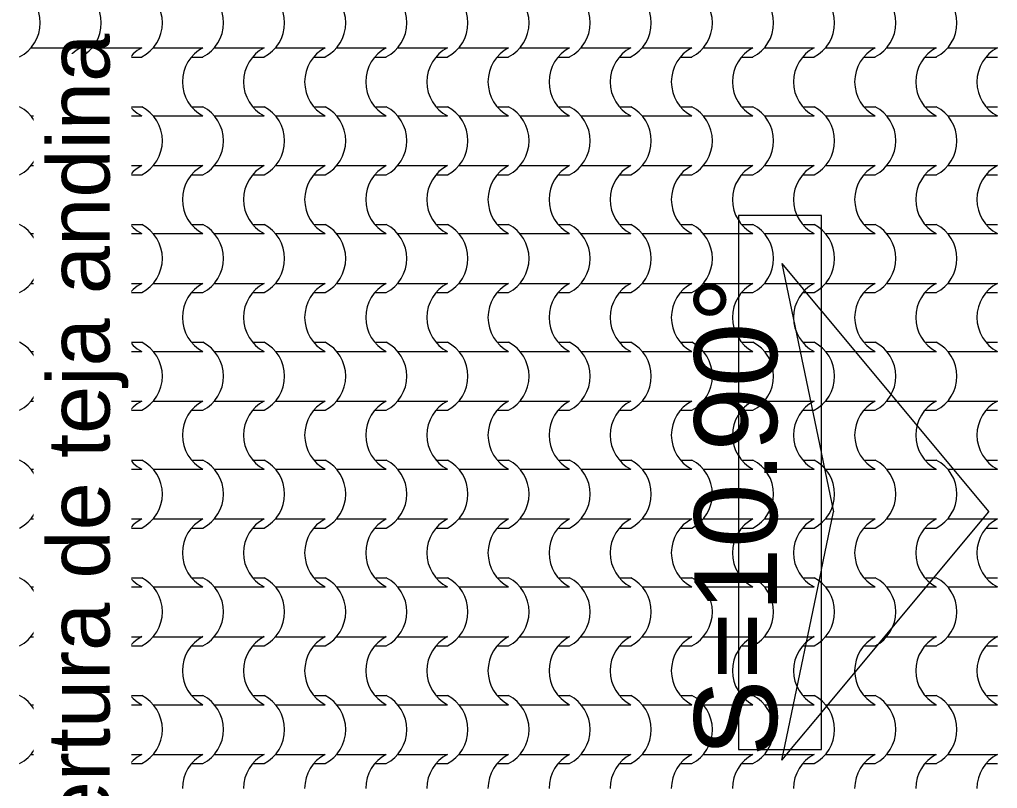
# Model space of a CAD drawing. Header units: metres. Extents: x -41 to 412, y -15 to 25.
# Drawn here: x 138.128 to 140.49, y 11.913 to 13.77 of the extents above; entities that cross this region are included whole.
import ezdxf

# ---------------------------------------------------------------- set-up
doc = ezdxf.new("R2010")
doc.units = ezdxf.units.M
doc.header["$MEASUREMENT"] = 0
doc.set_wipeout_variables(frame=1)
doc.linetypes.add('Wipeout_Contour', pattern=[1, 0, -1])
for name, color, linetype in [('Annotation - Label', 7, 'Continuous'), ('Interior - Furniture', 7, 'Continuous'), ('Shell - Roof', 7, 'Continuous'), ('Structural - Bearing', 7, 'Continuous')]:
    doc.layers.add(name, color=color, linetype=linetype)
doc.styles.add('GENERATED_STYLE_2', font='arial.ttf')

# ---------------------------------------------------------------- blocks, each defined once
blk = doc.blocks.new('*X48', base_point=(152.192, 0))
at = {"layer": 'Shell - Roof', "color": 23, "linetype": 'Continuous', "lineweight": 13, "true_color": 0xbf8080}
for p, q in [((138.1556, 13.702), (138.2154, 13.702)), ((138.2154, 13.702), (138.2753, 13.702)), ((138.3032, 13.702), (138.3631, 13.702)), ((138.3631, 13.702), (138.4229, 13.702)), ((138.4508, 13.702), (138.5107, 13.702)), ((138.5107, 13.702), (138.5706, 13.702)), ((138.5985, 13.702), (138.6583, 13.702)), ((138.6583, 13.702), (138.7182, 13.702)), ((138.7461, 13.702), (138.806, 13.702)), ((138.806, 13.702), (138.8658, 13.702)), ((138.8937, 13.702), (138.9536, 13.702)), ((138.9536, 13.702), (139.0135, 13.702)), ((139.0414, 13.702), (139.1012, 13.702)), ((139.1012, 13.702), (139.1611, 13.702)), ((139.189, 13.702), (139.2489, 13.702)), ((139.2489, 13.702), (139.3087, 13.702)), ((139.3366, 13.702), (139.3965, 13.702)), ((139.3965, 13.702), (139.4564, 13.702)), ((139.4843, 13.702), (139.5441, 13.702)), ((139.5441, 13.702), (139.604, 13.702)), ((139.6319, 13.702), (139.6918, 13.702)), ((139.6918, 13.702), (139.7516, 13.702)), ((139.7795, 13.702), (139.8394, 13.702)), ((139.8394, 13.702), (139.8993, 13.702)), ((139.9272, 13.702), (139.987, 13.702)), ((139.987, 13.702), (140.0469, 13.702)), ((140.0748, 13.702), (140.1347, 13.702)), ((140.1347, 13.702), (140.1945, 13.702)), ((140.2224, 13.702), (140.2823, 13.702)), ((140.2823, 13.702), (140.3422, 13.702)), ((140.3701, 13.702), (140.4299, 13.702)), ((140.4299, 13.702), (140.4898, 13.702)), ((138.2478, 13.6799), (138.2753, 13.6799)), ((138.3954, 13.6799), (138.4229, 13.6799)), ((138.5431, 13.6799), (138.5706, 13.6799)), ((138.6907, 13.6799), (138.7182, 13.6799)), ((138.8383, 13.6799), (138.8658, 13.6799)), ((138.986, 13.6799), (139.0135, 13.6799)), ((139.1336, 13.6799), (139.1611, 13.6799)), ((139.2812, 13.6799), (139.3087, 13.6799)), ((139.4289, 13.6799), (139.4564, 13.6799)), ((139.5765, 13.6799), (139.604, 13.6799)), ((139.7241, 13.6799), (139.7516, 13.6799)), ((139.8717, 13.6799), (139.8993, 13.6799)), ((140.0194, 13.6799), (140.0469, 13.6799)), ((140.167, 13.6799), (140.1945, 13.6799)), ((140.3146, 13.6799), (140.3422, 13.6799)), ((140.4623, 13.6799), (140.4898, 13.6799)), ((138.2478, 13.5597), (138.2753, 13.5597)), ((138.3954, 13.5597), (138.4229, 13.5597)), ((138.5431, 13.5597), (138.5706, 13.5597)), ((138.6907, 13.5597), (138.7182, 13.5597)), ((138.8383, 13.5597), (138.8658, 13.5597)), ((138.986, 13.5597), (139.0135, 13.5597)), ((139.1336, 13.5597), (139.1611, 13.5597)), ((139.2812, 13.5597), (139.3087, 13.5597)), ((139.4289, 13.5597), (139.4564, 13.5597)), ((139.5765, 13.5597), (139.604, 13.5597)), ((139.7241, 13.5597), (139.7516, 13.5597)), ((139.8717, 13.5597), (139.8993, 13.5597)), ((140.0194, 13.5597), (140.0469, 13.5597)), ((140.167, 13.5597), (140.1945, 13.5597)), ((140.3146, 13.5597), (140.3422, 13.5597)), ((140.4623, 13.5597), (140.4898, 13.5597)), ((138.1556, 13.5377), (138.2154, 13.5377)), ((138.2154, 13.5377), (138.2753, 13.5377)), ((138.3032, 13.5377), (138.3631, 13.5377)), ((138.3631, 13.5377), (138.4229, 13.5377)), ((138.4508, 13.5377), (138.5107, 13.5377)), ((138.5107, 13.5377), (138.5706, 13.5377)), ((138.5985, 13.5377), (138.6583, 13.5377)), ((138.6583, 13.5377), (138.7182, 13.5377)), ((138.7461, 13.5377), (138.806, 13.5377)), ((138.806, 13.5377), (138.8658, 13.5377)), ((138.8937, 13.5377), (138.9536, 13.5377)), ((138.9536, 13.5377), (139.0135, 13.5377)), ((139.0414, 13.5377), (139.1012, 13.5377)), ((139.1012, 13.5377), (139.1611, 13.5377)), ((139.189, 13.5377), (139.2489, 13.5377)), ((139.2489, 13.5377), (139.3087, 13.5377)), ((139.3366, 13.5377), (139.3965, 13.5377)), ((139.3965, 13.5377), (139.4564, 13.5377)), ((139.4843, 13.5377), (139.5441, 13.5377)), ((139.5441, 13.5377), (139.604, 13.5377)), ((139.6319, 13.5377), (139.6918, 13.5377)), ((139.6918, 13.5377), (139.7516, 13.5377)), ((139.7795, 13.5377), (139.8394, 13.5377)), ((139.8394, 13.5377), (139.8993, 13.5377)), ((139.9272, 13.5377), (139.987, 13.5377)), ((139.987, 13.5377), (140.0469, 13.5377)), ((140.0748, 13.5377), (140.1347, 13.5377)), ((140.1347, 13.5377), (140.1945, 13.5377)), ((140.2224, 13.5377), (140.2823, 13.5377)), ((140.2823, 13.5377), (140.3422, 13.5377)), ((140.3701, 13.5377), (140.4299, 13.5377)), ((140.4299, 13.5377), (140.4898, 13.5377)), ((138.1556, 13.4175), (138.2154, 13.4175)), ((138.2154, 13.4175), (138.2753, 13.4175)), ((138.3032, 13.4175), (138.3631, 13.4175)), ((138.3631, 13.4175), (138.4229, 13.4175)), ((138.4508, 13.4175), (138.5107, 13.4175)), ((138.5107, 13.4175), (138.5706, 13.4175)), ((138.5985, 13.4175), (138.6583, 13.4175)), ((138.6583, 13.4175), (138.7182, 13.4175)), ((138.7461, 13.4175), (138.806, 13.4175)), ((138.806, 13.4175), (138.8658, 13.4175)), ((138.8937, 13.4175), (138.9536, 13.4175)), ((138.9536, 13.4175), (139.0135, 13.4175)), ((139.0414, 13.4175), (139.1012, 13.4175)), ((139.1012, 13.4175), (139.1611, 13.4175)), ((139.189, 13.4175), (139.2489, 13.4175)), ((139.2489, 13.4175), (139.3087, 13.4175)), ((139.3366, 13.4175), (139.3965, 13.4175)), ((139.3965, 13.4175), (139.4564, 13.4175)), ((139.4843, 13.4175), (139.5441, 13.4175)), ((139.5441, 13.4175), (139.604, 13.4175)), ((139.6319, 13.4175), (139.6918, 13.4175)), ((139.6918, 13.4175), (139.7516, 13.4175)), ((139.7795, 13.4175), (139.8394, 13.4175)), ((139.8394, 13.4175), (139.8993, 13.4175)), ((139.9272, 13.4175), (139.987, 13.4175)), ((139.987, 13.4175), (140.0469, 13.4175)), ((140.0748, 13.4175), (140.1347, 13.4175)), ((140.1347, 13.4175), (140.1945, 13.4175)), ((140.2224, 13.4175), (140.2823, 13.4175)), ((140.2823, 13.4175), (140.3422, 13.4175)), ((140.3701, 13.4175), (140.4299, 13.4175)), ((140.4299, 13.4175), (140.4898, 13.4175)), ((138.2478, 13.3955), (138.2753, 13.3955)), ((138.3954, 13.3955), (138.4229, 13.3955)), ((138.5431, 13.3955), (138.5706, 13.3955)), ((138.6907, 13.3955), (138.7182, 13.3955)), ((138.8383, 13.3955), (138.8658, 13.3955)), ((138.986, 13.3955), (139.0135, 13.3955)), ((139.1336, 13.3955), (139.1611, 13.3955)), ((139.2812, 13.3955), (139.3087, 13.3955)), ((139.4289, 13.3955), (139.4564, 13.3955)), ((139.5765, 13.3955), (139.604, 13.3955)), ((139.7241, 13.3955), (139.7516, 13.3955)), ((139.8717, 13.3955), (139.8993, 13.3955)), ((140.0194, 13.3955), (140.0469, 13.3955)), ((140.167, 13.3955), (140.1945, 13.3955)), ((140.3146, 13.3955), (140.3422, 13.3955)), ((140.4623, 13.3955), (140.4898, 13.3955)), ((138.2478, 13.2752), (138.2753, 13.2752)), ((138.3954, 13.2752), (138.4229, 13.2752)), ((138.5431, 13.2752), (138.5706, 13.2752)), ((138.6907, 13.2752), (138.7182, 13.2752)), ((138.8383, 13.2752), (138.8658, 13.2752)), ((138.986, 13.2752), (139.0135, 13.2752)), ((139.1336, 13.2752), (139.1611, 13.2752)), ((139.2812, 13.2752), (139.3087, 13.2752)), ((139.4289, 13.2752), (139.4564, 13.2752)), ((139.5765, 13.2752), (139.604, 13.2752)), ((139.7241, 13.2752), (139.7516, 13.2752)), ((139.8717, 13.2752), (139.8993, 13.2752)), ((140.0194, 13.2752), (140.0469, 13.2752)), ((140.167, 13.2752), (140.1945, 13.2752)), ((140.3146, 13.2752), (140.3422, 13.2752)), ((140.4623, 13.2752), (140.4898, 13.2752)), ((138.1556, 13.2532), (138.2154, 13.2532)), ((138.2154, 13.2532), (138.2753, 13.2532)), ((138.3032, 13.2532), (138.3631, 13.2532)), ((138.3631, 13.2532), (138.4229, 13.2532)), ((138.4508, 13.2532), (138.5107, 13.2532)), ((138.5107, 13.2532), (138.5706, 13.2532)), ((138.5985, 13.2532), (138.6583, 13.2532)), ((138.6583, 13.2532), (138.7182, 13.2532)), ((138.7461, 13.2532), (138.806, 13.2532)), ((138.806, 13.2532), (138.8658, 13.2532)), ((138.8937, 13.2532), (138.9536, 13.2532)), ((138.9536, 13.2532), (139.0135, 13.2532)), ((139.0414, 13.2532), (139.1012, 13.2532)), ((139.1012, 13.2532), (139.1611, 13.2532)), ((139.189, 13.2532), (139.2489, 13.2532)), ((139.2489, 13.2532), (139.3087, 13.2532)), ((139.3366, 13.2532), (139.3965, 13.2532)), ((139.3965, 13.2532), (139.4564, 13.2532)), ((139.4843, 13.2532), (139.5441, 13.2532)), ((139.5441, 13.2532), (139.604, 13.2532)), ((139.6319, 13.2532), (139.6918, 13.2532)), ((139.6918, 13.2532), (139.7516, 13.2532)), ((139.7795, 13.2532), (139.8394, 13.2532)), ((139.8394, 13.2532), (139.8993, 13.2532)), ((139.9272, 13.2532), (139.987, 13.2532)), ((139.987, 13.2532), (140.0469, 13.2532)), ((140.0748, 13.2532), (140.1347, 13.2532)), ((140.1347, 13.2532), (140.1945, 13.2532)), ((140.2224, 13.2532), (140.2823, 13.2532)), ((140.2823, 13.2532), (140.3422, 13.2532)), ((140.3701, 13.2532), (140.4299, 13.2532)), ((140.4299, 13.2532), (140.4898, 13.2532)), ((138.1556, 13.133), (138.2154, 13.133)), ((138.2154, 13.133), (138.2753, 13.133)), ((138.2478, 13.111), (138.2753, 13.111)), ((138.3032, 13.133), (138.3631, 13.133)), ((138.3631, 13.133), (138.4229, 13.133)), ((138.3954, 13.111), (138.4229, 13.111)), ((138.4508, 13.133), (138.5107, 13.133)), ((138.5107, 13.133), (138.5706, 13.133)), ((138.5431, 13.111), (138.5706, 13.111)), ((138.5985, 13.133), (138.6583, 13.133)), ((138.6583, 13.133), (138.7182, 13.133)), ((138.6907, 13.111), (138.7182, 13.111)), ((138.7461, 13.133), (138.806, 13.133)), ((138.806, 13.133), (138.8658, 13.133)), ((138.8383, 13.111), (138.8658, 13.111)), ((138.8937, 13.133), (138.9536, 13.133)), ((138.9536, 13.133), (139.0135, 13.133)), ((138.986, 13.111), (139.0135, 13.111)), ((139.0414, 13.133), (139.1012, 13.133)), ((139.1012, 13.133), (139.1611, 13.133)), ((139.1336, 13.111), (139.1611, 13.111)), ((139.189, 13.133), (139.2489, 13.133)), ((139.2489, 13.133), (139.3087, 13.133)), ((139.2812, 13.111), (139.3087, 13.111)), ((139.3366, 13.133), (139.3965, 13.133)), ((139.3965, 13.133), (139.4564, 13.133)), ((139.4289, 13.111), (139.4564, 13.111)), ((139.4843, 13.133), (139.5441, 13.133)), ((139.5441, 13.133), (139.604, 13.133)), ((139.5765, 13.111), (139.604, 13.111)), ((139.6319, 13.133), (139.6918, 13.133)), ((139.6918, 13.133), (139.7516, 13.133)), ((139.7241, 13.111), (139.7516, 13.111)), ((139.7795, 13.133), (139.8394, 13.133)), ((139.8394, 13.133), (139.8993, 13.133)), ((139.8717, 13.111), (139.8993, 13.111)), ((139.9272, 13.133), (139.987, 13.133)), ((139.987, 13.133), (140.0469, 13.133)), ((140.0194, 13.111), (140.0469, 13.111)), ((140.0748, 13.133), (140.1347, 13.133)), ((140.1347, 13.133), (140.1945, 13.133)), ((140.167, 13.111), (140.1945, 13.111)), ((140.2224, 13.133), (140.2823, 13.133)), ((140.2823, 13.133), (140.3422, 13.133)), ((140.3146, 13.111), (140.3422, 13.111)), ((140.3701, 13.133), (140.4299, 13.133)), ((140.4299, 13.133), (140.4898, 13.133)), ((140.4623, 13.111), (140.4898, 13.111)), ((138.1556, 12.9687), (138.2154, 12.9687)), ((138.2154, 12.9687), (138.2753, 12.9687)), ((138.2478, 12.9908), (138.2753, 12.9908)), ((138.3032, 12.9687), (138.3631, 12.9687)), ((138.3631, 12.9687), (138.4229, 12.9687)), ((138.3954, 12.9908), (138.4229, 12.9908)), ((138.4508, 12.9687), (138.5107, 12.9687)), ((138.5107, 12.9687), (138.5706, 12.9687)), ((138.5431, 12.9908), (138.5706, 12.9908)), ((138.5985, 12.9687), (138.6583, 12.9687)), ((138.6583, 12.9687), (138.7182, 12.9687)), ((138.6907, 12.9908), (138.7182, 12.9908)), ((138.7461, 12.9687), (138.806, 12.9687)), ((138.806, 12.9687), (138.8658, 12.9687)), ((138.8383, 12.9908), (138.8658, 12.9908)), ((138.8937, 12.9687), (138.9536, 12.9687)), ((138.9536, 12.9687), (139.0135, 12.9687)), ((138.986, 12.9908), (139.0135, 12.9908)), ((139.0414, 12.9687), (139.1012, 12.9687)), ((139.1012, 12.9687), (139.1611, 12.9687)), ((139.1336, 12.9908), (139.1611, 12.9908)), ((139.189, 12.9687), (139.2489, 12.9687)), ((139.2489, 12.9687), (139.3087, 12.9687)), ((139.2812, 12.9908), (139.3087, 12.9908)), ((139.3366, 12.9687), (139.3965, 12.9687)), ((139.3965, 12.9687), (139.4564, 12.9687)), ((139.4289, 12.9908), (139.4564, 12.9908)), ((139.4843, 12.9687), (139.5441, 12.9687)), ((139.5441, 12.9687), (139.604, 12.9687)), ((139.5765, 12.9908), (139.604, 12.9908)), ((139.6319, 12.9687), (139.6918, 12.9687)), ((139.6918, 12.9687), (139.7516, 12.9687)), ((139.7241, 12.9908), (139.7516, 12.9908)), ((139.7795, 12.9687), (139.8394, 12.9687)), ((139.8394, 12.9687), (139.8993, 12.9687)), ((139.8717, 12.9908), (139.8993, 12.9908)), ((139.9272, 12.9687), (139.987, 12.9687)), ((139.987, 12.9687), (140.0469, 12.9687)), ((140.0194, 12.9908), (140.0469, 12.9908)), ((140.0748, 12.9687), (140.1347, 12.9687)), ((140.1347, 12.9687), (140.1945, 12.9687)), ((140.167, 12.9908), (140.1945, 12.9908)), ((140.2224, 12.9687), (140.2823, 12.9687)), ((140.2823, 12.9687), (140.3422, 12.9687)), ((140.3146, 12.9908), (140.3422, 12.9908)), ((140.3701, 12.9687), (140.4299, 12.9687)), ((140.4299, 12.9687), (140.4898, 12.9687)), ((140.4623, 12.9908), (140.4898, 12.9908)), ((138.1556, 12.8485), (138.2154, 12.8485)), ((138.2154, 12.8485), (138.2753, 12.8485)), ((138.2478, 12.8265), (138.2753, 12.8265)), ((138.3032, 12.8485), (138.3631, 12.8485)), ((138.3631, 12.8485), (138.4229, 12.8485)), ((138.3954, 12.8265), (138.4229, 12.8265)), ((138.4508, 12.8485), (138.5107, 12.8485)), ((138.5107, 12.8485), (138.5706, 12.8485)), ((138.5431, 12.8265), (138.5706, 12.8265)), ((138.5985, 12.8485), (138.6583, 12.8485)), ((138.6583, 12.8485), (138.7182, 12.8485)), ((138.6907, 12.8265), (138.7182, 12.8265)), ((138.7461, 12.8485), (138.806, 12.8485)), ((138.806, 12.8485), (138.8658, 12.8485)), ((138.8383, 12.8265), (138.8658, 12.8265)), ((138.8937, 12.8485), (138.9536, 12.8485)), ((138.9536, 12.8485), (139.0135, 12.8485)), ((138.986, 12.8265), (139.0135, 12.8265)), ((139.0414, 12.8485), (139.1012, 12.8485)), ((139.1012, 12.8485), (139.1611, 12.8485)), ((139.1336, 12.8265), (139.1611, 12.8265)), ((139.189, 12.8485), (139.2489, 12.8485)), ((139.2489, 12.8485), (139.3087, 12.8485)), ((139.2812, 12.8265), (139.3087, 12.8265)), ((139.3366, 12.8485), (139.3965, 12.8485)), ((139.3965, 12.8485), (139.4564, 12.8485)), ((139.4289, 12.8265), (139.4564, 12.8265)), ((139.4843, 12.8485), (139.5441, 12.8485)), ((139.5441, 12.8485), (139.604, 12.8485)), ((139.5765, 12.8265), (139.604, 12.8265)), ((139.6319, 12.8485), (139.6918, 12.8485)), ((139.6918, 12.8485), (139.7516, 12.8485)), ((139.7241, 12.8265), (139.7516, 12.8265)), ((139.7795, 12.8485), (139.8394, 12.8485)), ((139.8394, 12.8485), (139.8993, 12.8485)), ((139.8717, 12.8265), (139.8993, 12.8265)), ((139.9272, 12.8485), (139.987, 12.8485)), ((139.987, 12.8485), (140.0469, 12.8485)), ((140.0194, 12.8265), (140.0469, 12.8265)), ((140.0748, 12.8485), (140.1347, 12.8485)), ((140.1347, 12.8485), (140.1945, 12.8485)), ((140.167, 12.8265), (140.1945, 12.8265)), ((140.2224, 12.8485), (140.2823, 12.8485)), ((140.2823, 12.8485), (140.3422, 12.8485)), ((140.3146, 12.8265), (140.3422, 12.8265)), ((140.3701, 12.8485), (140.4299, 12.8485)), ((140.4299, 12.8485), (140.4898, 12.8485)), ((140.4623, 12.8265), (140.4898, 12.8265)), ((138.2478, 12.7063), (138.2753, 12.7063)), ((138.3954, 12.7063), (138.4229, 12.7063)), ((138.5431, 12.7063), (138.5706, 12.7063)), ((138.6907, 12.7063), (138.7182, 12.7063)), ((138.8383, 12.7063), (138.8658, 12.7063)), ((138.986, 12.7063), (139.0135, 12.7063)), ((139.1336, 12.7063), (139.1611, 12.7063)), ((139.2812, 12.7063), (139.3087, 12.7063)), ((139.4289, 12.7063), (139.4564, 12.7063)), ((139.5765, 12.7063), (139.604, 12.7063)), ((139.7241, 12.7063), (139.7516, 12.7063)), ((139.8717, 12.7063), (139.8993, 12.7063)), ((140.0194, 12.7063), (140.0469, 12.7063)), ((140.167, 12.7063), (140.1945, 12.7063)), ((140.3146, 12.7063), (140.3422, 12.7063)), ((140.4623, 12.7063), (140.4898, 12.7063)), ((138.1556, 12.6843), (138.2154, 12.6843)), ((138.2154, 12.6843), (138.2753, 12.6843)), ((138.3032, 12.6843), (138.3631, 12.6843)), ((138.3631, 12.6843), (138.4229, 12.6843)), ((138.4508, 12.6843), (138.5107, 12.6843)), ((138.5107, 12.6843), (138.5706, 12.6843)), ((138.5985, 12.6843), (138.6583, 12.6843)), ((138.6583, 12.6843), (138.7182, 12.6843)), ((138.7461, 12.6843), (138.806, 12.6843)), ((138.806, 12.6843), (138.8658, 12.6843)), ((138.8937, 12.6843), (138.9536, 12.6843)), ((138.9536, 12.6843), (139.0135, 12.6843)), ((139.0414, 12.6843), (139.1012, 12.6843)), ((139.1012, 12.6843), (139.1611, 12.6843)), ((139.189, 12.6843), (139.2489, 12.6843)), ((139.2489, 12.6843), (139.3087, 12.6843)), ((139.3366, 12.6843), (139.3965, 12.6843)), ((139.3965, 12.6843), (139.4564, 12.6843)), ((139.4843, 12.6843), (139.5441, 12.6843)), ((139.5441, 12.6843), (139.604, 12.6843)), ((139.6319, 12.6843), (139.6918, 12.6843)), ((139.6918, 12.6843), (139.7516, 12.6843)), ((139.7795, 12.6843), (139.8394, 12.6843)), ((139.8394, 12.6843), (139.8993, 12.6843)), ((139.9272, 12.6843), (139.987, 12.6843)), ((139.987, 12.6843), (140.0469, 12.6843)), ((140.0748, 12.6843), (140.1347, 12.6843)), ((140.1347, 12.6843), (140.1945, 12.6843)), ((140.2224, 12.6843), (140.2823, 12.6843)), ((140.2823, 12.6843), (140.3422, 12.6843)), ((140.3701, 12.6843), (140.4299, 12.6843)), ((140.4299, 12.6843), (140.4898, 12.6843)), ((138.1556, 12.564), (138.2154, 12.564)), ((138.2154, 12.564), (138.2753, 12.564)), ((138.3032, 12.564), (138.3631, 12.564)), ((138.3631, 12.564), (138.4229, 12.564)), ((138.4508, 12.564), (138.5107, 12.564)), ((138.5107, 12.564), (138.5706, 12.564)), ((138.5985, 12.564), (138.6583, 12.564)), ((138.6583, 12.564), (138.7182, 12.564)), ((138.7461, 12.564), (138.806, 12.564)), ((138.806, 12.564), (138.8658, 12.564)), ((138.8937, 12.564), (138.9536, 12.564)), ((138.9536, 12.564), (139.0135, 12.564)), ((139.0414, 12.564), (139.1012, 12.564)), ((139.1012, 12.564), (139.1611, 12.564)), ((139.189, 12.564), (139.2489, 12.564)), ((139.2489, 12.564), (139.3087, 12.564)), ((139.3366, 12.564), (139.3965, 12.564)), ((139.3965, 12.564), (139.4564, 12.564)), ((139.4843, 12.564), (139.5441, 12.564)), ((139.5441, 12.564), (139.604, 12.564)), ((139.6319, 12.564), (139.6918, 12.564)), ((139.6918, 12.564), (139.7516, 12.564)), ((139.7795, 12.564), (139.8394, 12.564)), ((139.8394, 12.564), (139.8993, 12.564)), ((139.9272, 12.564), (139.987, 12.564)), ((139.987, 12.564), (140.0469, 12.564)), ((140.0748, 12.564), (140.1347, 12.564)), ((140.1347, 12.564), (140.1945, 12.564)), ((140.2224, 12.564), (140.2823, 12.564)), ((140.2823, 12.564), (140.3422, 12.564)), ((140.3701, 12.564), (140.4299, 12.564)), ((140.4299, 12.564), (140.4898, 12.564)), ((138.2478, 12.542), (138.2753, 12.542)), ((138.3954, 12.542), (138.4229, 12.542)), ((138.5431, 12.542), (138.5706, 12.542)), ((138.6907, 12.542), (138.7182, 12.542)), ((138.8383, 12.542), (138.8658, 12.542)), ((138.986, 12.542), (139.0135, 12.542)), ((139.1336, 12.542), (139.1611, 12.542)), ((139.2812, 12.542), (139.3087, 12.542)), ((139.4289, 12.542), (139.4564, 12.542)), ((139.5765, 12.542), (139.604, 12.542)), ((139.7241, 12.542), (139.7516, 12.542)), ((139.8717, 12.542), (139.8993, 12.542)), ((140.0194, 12.542), (140.0469, 12.542)), ((140.167, 12.542), (140.1945, 12.542)), ((140.3146, 12.542), (140.3422, 12.542)), ((140.4623, 12.542), (140.4898, 12.542)), ((138.2478, 12.4218), (138.2753, 12.4218)), ((138.3954, 12.4218), (138.4229, 12.4218)), ((138.5431, 12.4218), (138.5706, 12.4218)), ((138.6907, 12.4218), (138.7182, 12.4218)), ((138.8383, 12.4218), (138.8658, 12.4218)), ((138.986, 12.4218), (139.0135, 12.4218)), ((139.1336, 12.4218), (139.1611, 12.4218)), ((139.2812, 12.4218), (139.3087, 12.4218)), ((139.4289, 12.4218), (139.4564, 12.4218)), ((139.5765, 12.4218), (139.604, 12.4218)), ((139.7241, 12.4218), (139.7516, 12.4218)), ((139.8717, 12.4218), (139.8993, 12.4218)), ((140.0194, 12.4218), (140.0469, 12.4218)), ((140.167, 12.4218), (140.1945, 12.4218)), ((140.3146, 12.4218), (140.3422, 12.4218)), ((140.4623, 12.4218), (140.4898, 12.4218)), ((138.1556, 12.3998), (138.2154, 12.3998)), ((138.2154, 12.3998), (138.2753, 12.3998)), ((138.3032, 12.3998), (138.3631, 12.3998)), ((138.3631, 12.3998), (138.4229, 12.3998)), ((138.4508, 12.3998), (138.5107, 12.3998)), ((138.5107, 12.3998), (138.5706, 12.3998)), ((138.5985, 12.3998), (138.6583, 12.3998)), ((138.6583, 12.3998), (138.7182, 12.3998)), ((138.7461, 12.3998), (138.806, 12.3998)), ((138.806, 12.3998), (138.8658, 12.3998)), ((138.8937, 12.3998), (138.9536, 12.3998)), ((138.9536, 12.3998), (139.0135, 12.3998)), ((139.0414, 12.3998), (139.1012, 12.3998)), ((139.1012, 12.3998), (139.1611, 12.3998)), ((139.189, 12.3998), (139.2489, 12.3998)), ((139.2489, 12.3998), (139.3087, 12.3998)), ((139.3366, 12.3998), (139.3965, 12.3998)), ((139.3965, 12.3998), (139.4564, 12.3998)), ((139.4843, 12.3998), (139.5441, 12.3998)), ((139.5441, 12.3998), (139.604, 12.3998)), ((139.6319, 12.3998), (139.6918, 12.3998)), ((139.6918, 12.3998), (139.7516, 12.3998)), ((139.7795, 12.3998), (139.8394, 12.3998)), ((139.8394, 12.3998), (139.8993, 12.3998)), ((139.9272, 12.3998), (139.987, 12.3998)), ((139.987, 12.3998), (140.0469, 12.3998)), ((140.0748, 12.3998), (140.1347, 12.3998)), ((140.1347, 12.3998), (140.1945, 12.3998)), ((140.2224, 12.3998), (140.2823, 12.3998)), ((140.2823, 12.3998), (140.3422, 12.3998)), ((140.3701, 12.3998), (140.4299, 12.3998)), ((140.4299, 12.3998), (140.4898, 12.3998)), ((138.1556, 12.2796), (138.2154, 12.2796)), ((138.2154, 12.2796), (138.2753, 12.2796)), ((138.3032, 12.2796), (138.3631, 12.2796)), ((138.3631, 12.2796), (138.4229, 12.2796)), ((138.4508, 12.2796), (138.5107, 12.2796)), ((138.5107, 12.2796), (138.5706, 12.2796)), ((138.5985, 12.2796), (138.6583, 12.2796)), ((138.6583, 12.2796), (138.7182, 12.2796)), ((138.7461, 12.2796), (138.806, 12.2796)), ((138.806, 12.2796), (138.8658, 12.2796)), ((138.8937, 12.2796), (138.9536, 12.2796)), ((138.9536, 12.2796), (139.0135, 12.2796)), ((139.0414, 12.2796), (139.1012, 12.2796)), ((139.1012, 12.2796), (139.1611, 12.2796)), ((139.189, 12.2796), (139.2489, 12.2796)), ((139.2489, 12.2796), (139.3087, 12.2796)), ((139.3366, 12.2796), (139.3965, 12.2796)), ((139.3965, 12.2796), (139.4564, 12.2796)), ((139.4843, 12.2796), (139.5441, 12.2796)), ((139.5441, 12.2796), (139.604, 12.2796)), ((139.6319, 12.2796), (139.6918, 12.2796)), ((139.6918, 12.2796), (139.7516, 12.2796)), ((139.7795, 12.2796), (139.8394, 12.2796)), ((139.8394, 12.2796), (139.8993, 12.2796)), ((139.9272, 12.2796), (139.987, 12.2796)), ((139.987, 12.2796), (140.0469, 12.2796)), ((140.0748, 12.2796), (140.1347, 12.2796)), ((140.1347, 12.2796), (140.1945, 12.2796)), ((140.2224, 12.2796), (140.2823, 12.2796)), ((140.2823, 12.2796), (140.3422, 12.2796)), ((140.3701, 12.2796), (140.4299, 12.2796)), ((140.4299, 12.2796), (140.4898, 12.2796)), ((138.2478, 12.2575), (138.2753, 12.2575)), ((138.3954, 12.2575), (138.4229, 12.2575)), ((138.5431, 12.2575), (138.5706, 12.2575)), ((138.6907, 12.2575), (138.7182, 12.2575)), ((138.8383, 12.2575), (138.8658, 12.2575)), ((138.986, 12.2575), (139.0135, 12.2575)), ((139.1336, 12.2575), (139.1611, 12.2575)), ((139.2812, 12.2575), (139.3087, 12.2575)), ((139.4289, 12.2575), (139.4564, 12.2575)), ((139.5765, 12.2575), (139.604, 12.2575)), ((139.7241, 12.2575), (139.7516, 12.2575)), ((139.8717, 12.2575), (139.8993, 12.2575)), ((140.0194, 12.2575), (140.0469, 12.2575)), ((140.167, 12.2575), (140.1945, 12.2575)), ((140.3146, 12.2575), (140.3422, 12.2575)), ((140.4623, 12.2575), (140.4898, 12.2575)), ((138.2478, 12.1373), (138.2753, 12.1373)), ((138.3954, 12.1373), (138.4229, 12.1373)), ((138.5431, 12.1373), (138.5706, 12.1373)), ((138.6907, 12.1373), (138.7182, 12.1373)), ((138.8383, 12.1373), (138.8658, 12.1373)), ((138.986, 12.1373), (139.0135, 12.1373)), ((139.1336, 12.1373), (139.1611, 12.1373)), ((139.2812, 12.1373), (139.3087, 12.1373)), ((139.4289, 12.1373), (139.4564, 12.1373)), ((139.5765, 12.1373), (139.604, 12.1373)), ((139.7241, 12.1373), (139.7516, 12.1373)), ((139.8717, 12.1373), (139.8993, 12.1373)), ((140.0194, 12.1373), (140.0469, 12.1373)), ((140.167, 12.1373), (140.1945, 12.1373)), ((140.3146, 12.1373), (140.3422, 12.1373)), ((140.4623, 12.1373), (140.4898, 12.1373)), ((138.1556, 12.1153), (138.2154, 12.1153)), ((138.2154, 12.1153), (138.2753, 12.1153)), ((138.3032, 12.1153), (138.3631, 12.1153)), ((138.3631, 12.1153), (138.4229, 12.1153)), ((138.4508, 12.1153), (138.5107, 12.1153)), ((138.5107, 12.1153), (138.5706, 12.1153)), ((138.5985, 12.1153), (138.6583, 12.1153)), ((138.6583, 12.1153), (138.7182, 12.1153)), ((138.7461, 12.1153), (138.806, 12.1153)), ((138.806, 12.1153), (138.8658, 12.1153)), ((138.8937, 12.1153), (138.9536, 12.1153)), ((138.9536, 12.1153), (139.0135, 12.1153)), ((139.0414, 12.1153), (139.1012, 12.1153)), ((139.1012, 12.1153), (139.1611, 12.1153)), ((139.189, 12.1153), (139.2489, 12.1153)), ((139.2489, 12.1153), (139.3087, 12.1153)), ((139.3366, 12.1153), (139.3965, 12.1153)), ((139.3965, 12.1153), (139.4564, 12.1153)), ((139.4843, 12.1153), (139.5441, 12.1153)), ((139.5441, 12.1153), (139.604, 12.1153)), ((139.6319, 12.1153), (139.6918, 12.1153)), ((139.6918, 12.1153), (139.7516, 12.1153)), ((139.7795, 12.1153), (139.8394, 12.1153)), ((139.8394, 12.1153), (139.8993, 12.1153)), ((139.9272, 12.1153), (139.987, 12.1153)), ((139.987, 12.1153), (140.0469, 12.1153)), ((140.0748, 12.1153), (140.1347, 12.1153)), ((140.1347, 12.1153), (140.1945, 12.1153)), ((140.2224, 12.1153), (140.2823, 12.1153)), ((140.2823, 12.1153), (140.3422, 12.1153)), ((140.3701, 12.1153), (140.4299, 12.1153)), ((140.4299, 12.1153), (140.4898, 12.1153)), ((138.1556, 11.9951), (138.2154, 11.9951)), ((138.2154, 11.9951), (138.2753, 11.9951)), ((138.3032, 11.9951), (138.3631, 11.9951)), ((138.3631, 11.9951), (138.4229, 11.9951)), ((138.4508, 11.9951), (138.5107, 11.9951)), ((138.5107, 11.9951), (138.5706, 11.9951)), ((138.5985, 11.9951), (138.6583, 11.9951)), ((138.6583, 11.9951), (138.7182, 11.9951)), ((138.7461, 11.9951), (138.806, 11.9951)), ((138.806, 11.9951), (138.8658, 11.9951)), ((138.8937, 11.9951), (138.9536, 11.9951)), ((138.9536, 11.9951), (139.0135, 11.9951)), ((139.0414, 11.9951), (139.1012, 11.9951)), ((139.1012, 11.9951), (139.1611, 11.9951)), ((139.189, 11.9951), (139.2489, 11.9951)), ((139.2489, 11.9951), (139.3087, 11.9951)), ((139.3366, 11.9951), (139.3965, 11.9951)), ((139.3965, 11.9951), (139.4564, 11.9951)), ((139.4843, 11.9951), (139.5441, 11.9951)), ((139.5441, 11.9951), (139.604, 11.9951)), ((139.6319, 11.9951), (139.6918, 11.9951)), ((139.6918, 11.9951), (139.7516, 11.9951)), ((139.7795, 11.9951), (139.8394, 11.9951)), ((139.8394, 11.9951), (139.8993, 11.9951)), ((139.9272, 11.9951), (139.987, 11.9951)), ((139.987, 11.9951), (140.0469, 11.9951)), ((140.0748, 11.9951), (140.1347, 11.9951)), ((140.1347, 11.9951), (140.1945, 11.9951)), ((140.2224, 11.9951), (140.2823, 11.9951)), ((140.2823, 11.9951), (140.3422, 11.9951)), ((140.3701, 11.9951), (140.4299, 11.9951)), ((140.4299, 11.9951), (140.4898, 11.9951)), ((138.2478, 11.9731), (138.2753, 11.9731)), ((138.3954, 11.9731), (138.4229, 11.9731)), ((138.5431, 11.9731), (138.5706, 11.9731)), ((138.6907, 11.9731), (138.7182, 11.9731)), ((138.8383, 11.9731), (138.8658, 11.9731)), ((138.986, 11.9731), (139.0135, 11.9731)), ((139.1336, 11.9731), (139.1611, 11.9731)), ((139.2812, 11.9731), (139.3087, 11.9731)), ((139.4289, 11.9731), (139.4564, 11.9731)), ((139.5765, 11.9731), (139.604, 11.9731)), ((139.7241, 11.9731), (139.7516, 11.9731)), ((139.8717, 11.9731), (139.8993, 11.9731)), ((140.0194, 11.9731), (140.0469, 11.9731)), ((140.167, 11.9731), (140.1945, 11.9731)), ((140.3146, 11.9731), (140.3422, 11.9731)), ((140.4623, 11.9731), (140.4898, 11.9731))]:
    blk.add_line(p, q, dxfattribs=at)
for centre, major_axis, start_param, end_param in [((138.0871, 13.7621), (0, 0.0919), 3.607672, 5.817106), ((138.2347, 13.7621), (0, 0.0919), 3.607672, 5.817106), ((138.3824, 13.7621), (0, 0.0919), 3.607672, 5.817106), ((138.53, 13.7621), (0, 0.0919), 3.607672, 5.817106), ((138.6776, 13.7621), (0, 0.0919), 3.607672, 5.817106), ((138.8253, 13.7621), (0, 0.0919), 3.607672, 5.817106), ((138.9729, 13.7621), (0, 0.0919), 3.607672, 5.817106), ((139.1205, 13.7621), (0, 0.0919), 3.607672, 5.817106), ((139.2682, 13.7621), (0, 0.0919), 3.607672, 5.817106), ((139.4158, 13.7621), (0, 0.0919), 3.607672, 5.817106), ((139.5634, 13.7621), (0, 0.0919), 3.607672, 5.817106), ((139.7111, 13.7621), (0, 0.0919), 3.607672, 5.817106), ((139.8587, 13.7621), (0, 0.0919), 3.607672, 5.817106), ((140.0063, 13.7621), (0, 0.0919), 3.607672, 5.817106), ((140.154, 13.7621), (0, 0.0919), 3.607672, 5.817106), ((140.3016, 13.7621), (0, 0.0919), 3.607672, 5.817106), ((138.3165, 13.6196), (0, 0.0925), 0.471039, 1.56782), ((138.4642, 13.6196), (0, 0.0925), 0.471039, 1.56782), ((138.6118, 13.6196), (0, 0.0925), 0.471039, 1.56782), ((138.7594, 13.6196), (0, 0.0925), 0.471039, 1.56782), ((138.9071, 13.6196), (0, 0.0925), 0.471039, 1.56782), ((139.0547, 13.6196), (0, 0.0925), 0.471039, 1.56782), ((139.2023, 13.6196), (0, 0.0925), 0.471039, 1.56782), ((139.35, 13.6196), (0, 0.0925), 0.471039, 1.56782), ((139.4976, 13.6196), (0, 0.0925), 0.471039, 1.56782), ((139.6452, 13.6196), (0, 0.0925), 0.471039, 1.56782), ((139.7928, 13.6196), (0, 0.0925), 0.471039, 1.56782), ((139.9405, 13.6196), (0, 0.0925), 0.471039, 1.56782), ((140.0881, 13.6196), (0, 0.0925), 0.471039, 1.56782), ((140.2357, 13.6196), (0, 0.0925), 0.471039, 1.56782), ((140.3834, 13.6196), (0, 0.0925), 0.471039, 1.56782), ((140.531, 13.6196), (0, 0.0925), 0.471039, 1.56782), ((138.3165, 13.6201), (0, 0.0925), 1.573772, 2.670554), ((138.4642, 13.6201), (0, 0.0925), 1.573772, 2.670554), ((138.6118, 13.6201), (0, 0.0925), 1.573772, 2.670554), ((138.7594, 13.6201), (0, 0.0925), 1.573772, 2.670554), ((138.9071, 13.6201), (0, 0.0925), 1.573772, 2.670554), ((139.0547, 13.6201), (0, 0.0925), 1.573772, 2.670554), ((139.2023, 13.6201), (0, 0.0925), 1.573772, 2.670554), ((139.35, 13.6201), (0, 0.0925), 1.573772, 2.670554), ((139.4976, 13.6201), (0, 0.0925), 1.573772, 2.670554), ((139.6452, 13.6201), (0, 0.0925), 1.573772, 2.670554), ((139.7928, 13.6201), (0, 0.0925), 1.573772, 2.670554), ((139.9405, 13.6201), (0, 0.0925), 1.573772, 2.670554), ((140.0881, 13.6201), (0, 0.0925), 1.573772, 2.670554), ((140.2357, 13.6201), (0, 0.0925), 1.573772, 2.670554), ((140.3834, 13.6201), (0, 0.0925), 1.573772, 2.670554), ((140.531, 13.6201), (0, 0.0925), 1.573772, 2.670554), ((138.0871, 13.4776), (0, 0.0919), 3.607672, 5.817106), ((138.2347, 13.4776), (0, 0.0919), 3.607672, 5.817106), ((138.3824, 13.4776), (0, 0.0919), 3.607672, 5.817106), ((138.53, 13.4776), (0, 0.0919), 3.607672, 5.817106), ((138.6776, 13.4776), (0, 0.0919), 3.607672, 5.817106), ((138.8253, 13.4776), (0, 0.0919), 3.607672, 5.817106), ((138.9729, 13.4776), (0, 0.0919), 3.607672, 5.817106), ((139.1205, 13.4776), (0, 0.0919), 3.607672, 5.817106), ((139.2682, 13.4776), (0, 0.0919), 3.607672, 5.817106), ((139.4158, 13.4776), (0, 0.0919), 3.607672, 5.817106), ((139.5634, 13.4776), (0, 0.0919), 3.607672, 5.817106), ((139.7111, 13.4776), (0, 0.0919), 3.607672, 5.817106), ((139.8587, 13.4776), (0, 0.0919), 3.607672, 5.817106), ((140.0063, 13.4776), (0, 0.0919), 3.607672, 5.817106), ((140.154, 13.4776), (0, 0.0919), 3.607672, 5.817106), ((140.3016, 13.4776), (0, 0.0919), 3.607672, 5.817106), ((138.3165, 13.3351), (0, 0.0925), 0.471039, 1.56782), ((138.4642, 13.3351), (0, 0.0925), 0.471039, 1.56782), ((138.6118, 13.3351), (0, 0.0925), 0.471039, 1.56782), ((138.7594, 13.3351), (0, 0.0925), 0.471039, 1.56782), ((138.9071, 13.3351), (0, 0.0925), 0.471039, 1.56782), ((139.0547, 13.3351), (0, 0.0925), 0.471039, 1.56782), ((139.2023, 13.3351), (0, 0.0925), 0.471039, 1.56782), ((139.35, 13.3351), (0, 0.0925), 0.471039, 1.56782), ((139.4976, 13.3351), (0, 0.0925), 0.471039, 1.56782), ((139.6452, 13.3351), (0, 0.0925), 0.471039, 1.56782), ((139.7928, 13.3351), (0, 0.0925), 0.471039, 1.56782), ((139.9405, 13.3351), (0, 0.0925), 0.471039, 1.56782), ((140.0881, 13.3351), (0, 0.0925), 0.471039, 1.56782), ((140.2357, 13.3351), (0, 0.0925), 0.471039, 1.56782), ((140.3834, 13.3351), (0, 0.0925), 0.471039, 1.56782), ((140.531, 13.3351), (0, 0.0925), 0.471039, 1.56782), ((138.3165, 13.3356), (0, 0.0925), 1.573772, 2.670554), ((138.4642, 13.3356), (0, 0.0925), 1.573772, 2.670554), ((138.6118, 13.3356), (0, 0.0925), 1.573772, 2.670554), ((138.7594, 13.3356), (0, 0.0925), 1.573772, 2.670554), ((138.9071, 13.3356), (0, 0.0925), 1.573772, 2.670554), ((139.0547, 13.3356), (0, 0.0925), 1.573772, 2.670554), ((139.2023, 13.3356), (0, 0.0925), 1.573772, 2.670554), ((139.35, 13.3356), (0, 0.0925), 1.573772, 2.670554), ((139.4976, 13.3356), (0, 0.0925), 1.573772, 2.670554), ((139.6452, 13.3356), (0, 0.0925), 1.573772, 2.670554), ((139.7928, 13.3356), (0, 0.0925), 1.573772, 2.670554), ((139.9405, 13.3356), (0, 0.0925), 1.573772, 2.670554), ((140.0881, 13.3356), (0, 0.0925), 1.573772, 2.670554), ((140.2357, 13.3356), (0, 0.0925), 1.573772, 2.670554), ((140.3834, 13.3356), (0, 0.0925), 1.573772, 2.670554), ((140.531, 13.3356), (0, 0.0925), 1.573772, 2.670554), ((138.0871, 13.1931), (0, 0.0919), 3.607672, 5.817106), ((138.2347, 13.1931), (0, 0.0919), 3.607672, 5.817106), ((138.3824, 13.1931), (0, 0.0919), 3.607672, 5.817106), ((138.53, 13.1931), (0, 0.0919), 3.607672, 5.817106), ((138.6776, 13.1931), (0, 0.0919), 3.607672, 5.817106), ((138.8253, 13.1931), (0, 0.0919), 3.607672, 5.817106), ((138.9729, 13.1931), (0, 0.0919), 3.607672, 5.817106), ((139.1205, 13.1931), (0, 0.0919), 3.607672, 5.817106), ((139.2682, 13.1931), (0, 0.0919), 3.607672, 5.817106), ((139.4158, 13.1931), (0, 0.0919), 3.607672, 5.817106), ((139.5634, 13.1931), (0, 0.0919), 3.607672, 5.817106), ((139.7111, 13.1931), (0, 0.0919), 3.607672, 5.817106), ((139.8587, 13.1931), (0, 0.0919), 3.607672, 5.817106), ((140.0063, 13.1931), (0, 0.0919), 3.607672, 5.817106), ((140.154, 13.1931), (0, 0.0919), 3.607672, 5.817106), ((140.3016, 13.1931), (0, 0.0919), 3.607672, 5.817106), ((138.3165, 13.0506), (0, 0.0925), 0.471039, 1.56782), ((138.4642, 13.0506), (0, 0.0925), 0.471039, 1.56782), ((138.6118, 13.0506), (0, 0.0925), 0.471039, 1.56782), ((138.7594, 13.0506), (0, 0.0925), 0.471039, 1.56782), ((138.9071, 13.0506), (0, 0.0925), 0.471039, 1.56782), ((139.0547, 13.0506), (0, 0.0925), 0.471039, 1.56782), ((139.2023, 13.0506), (0, 0.0925), 0.471039, 1.56782), ((139.35, 13.0506), (0, 0.0925), 0.471039, 1.56782), ((139.4976, 13.0506), (0, 0.0925), 0.471039, 1.56782), ((139.6452, 13.0506), (0, 0.0925), 0.471039, 1.56782), ((139.7928, 13.0506), (0, 0.0925), 0.471039, 1.56782), ((139.9405, 13.0506), (0, 0.0925), 0.471039, 1.56782), ((140.0881, 13.0506), (0, 0.0925), 0.471039, 1.56782), ((140.2357, 13.0506), (0, 0.0925), 0.471039, 1.56782), ((140.3834, 13.0506), (0, 0.0925), 0.471039, 1.56782), ((140.531, 13.0506), (0, 0.0925), 0.471039, 1.56782), ((138.3165, 13.0511), (0, 0.0925), 1.573772, 2.670554), ((138.4642, 13.0511), (0, 0.0925), 1.573772, 2.670554), ((138.6118, 13.0511), (0, 0.0925), 1.573772, 2.670554), ((138.7594, 13.0511), (0, 0.0925), 1.573772, 2.670554), ((138.9071, 13.0511), (0, 0.0925), 1.573772, 2.670554), ((139.0547, 13.0511), (0, 0.0925), 1.573772, 2.670554), ((139.2023, 13.0511), (0, 0.0925), 1.573772, 2.670554), ((139.35, 13.0511), (0, 0.0925), 1.573772, 2.670554), ((139.4976, 13.0511), (0, 0.0925), 1.573772, 2.670554), ((139.6452, 13.0511), (0, 0.0925), 1.573772, 2.670554), ((139.7928, 13.0511), (0, 0.0925), 1.573772, 2.670554), ((139.9405, 13.0511), (0, 0.0925), 1.573772, 2.670554), ((140.0881, 13.0511), (0, 0.0925), 1.573772, 2.670554), ((140.2357, 13.0511), (0, 0.0925), 1.573772, 2.670554), ((140.3834, 13.0511), (0, 0.0925), 1.573772, 2.670554), ((140.531, 13.0511), (0, 0.0925), 1.573772, 2.670554), ((138.0871, 12.9086), (0, 0.0919), 3.607672, 5.817106), ((138.2347, 12.9086), (0, 0.0919), 3.607672, 5.817106), ((138.3824, 12.9086), (0, 0.0919), 3.607672, 5.817106), ((138.53, 12.9086), (0, 0.0919), 3.607672, 5.817106), ((138.6776, 12.9086), (0, 0.0919), 3.607672, 5.817106), ((138.8253, 12.9086), (0, 0.0919), 3.607672, 5.817106), ((138.9729, 12.9086), (0, 0.0919), 3.607672, 5.817106), ((139.1205, 12.9086), (0, 0.0919), 3.607672, 5.817106), ((139.2682, 12.9086), (0, 0.0919), 3.607672, 5.817106), ((139.4158, 12.9086), (0, 0.0919), 3.607672, 5.817106), ((139.5634, 12.9086), (0, 0.0919), 3.607672, 5.817106), ((139.7111, 12.9086), (0, 0.0919), 3.607672, 5.817106), ((139.8587, 12.9086), (0, 0.0919), 3.607672, 5.817106), ((140.0063, 12.9086), (0, 0.0919), 3.607672, 5.817106), ((140.154, 12.9086), (0, 0.0919), 3.607672, 5.817106), ((140.3016, 12.9086), (0, 0.0919), 3.607672, 5.817106), ((138.3165, 12.7661), (0, 0.0925), 0.471039, 1.56782), ((138.4642, 12.7661), (0, 0.0925), 0.471039, 1.56782), ((138.6118, 12.7661), (0, 0.0925), 0.471039, 1.56782), ((138.7594, 12.7661), (0, 0.0925), 0.471039, 1.56782), ((138.9071, 12.7661), (0, 0.0925), 0.471039, 1.56782), ((139.0547, 12.7661), (0, 0.0925), 0.471039, 1.56782), ((139.2023, 12.7661), (0, 0.0925), 0.471039, 1.56782), ((139.35, 12.7661), (0, 0.0925), 0.471039, 1.56782), ((139.4976, 12.7661), (0, 0.0925), 0.471039, 1.56782), ((139.6452, 12.7661), (0, 0.0925), 0.471039, 1.56782), ((139.7928, 12.7661), (0, 0.0925), 0.471039, 1.56782), ((139.9405, 12.7661), (0, 0.0925), 0.471039, 1.56782), ((140.0881, 12.7661), (0, 0.0925), 0.471039, 1.56782), ((140.2357, 12.7661), (0, 0.0925), 0.471039, 1.56782), ((140.3834, 12.7661), (0, 0.0925), 0.471039, 1.56782), ((140.531, 12.7661), (0, 0.0925), 0.471039, 1.56782), ((138.3165, 12.7667), (0, 0.0925), 1.573772, 2.670554), ((138.4642, 12.7667), (0, 0.0925), 1.573772, 2.670554), ((138.6118, 12.7667), (0, 0.0925), 1.573772, 2.670554), ((138.7594, 12.7667), (0, 0.0925), 1.573772, 2.670554), ((138.9071, 12.7667), (0, 0.0925), 1.573772, 2.670554), ((139.0547, 12.7667), (0, 0.0925), 1.573772, 2.670554), ((139.2023, 12.7667), (0, 0.0925), 1.573772, 2.670554), ((139.35, 12.7667), (0, 0.0925), 1.573772, 2.670554), ((139.4976, 12.7667), (0, 0.0925), 1.573772, 2.670554), ((139.6452, 12.7667), (0, 0.0925), 1.573772, 2.670554), ((139.7928, 12.7667), (0, 0.0925), 1.573772, 2.670554), ((139.9405, 12.7667), (0, 0.0925), 1.573772, 2.670554), ((140.0881, 12.7667), (0, 0.0925), 1.573772, 2.670554), ((140.2357, 12.7667), (0, 0.0925), 1.573772, 2.670554), ((140.3834, 12.7667), (0, 0.0925), 1.573772, 2.670554), ((140.531, 12.7667), (0, 0.0925), 1.573772, 2.670554), ((138.0871, 12.6242), (0, 0.0919), 3.607672, 5.817106), ((138.2347, 12.6242), (0, 0.0919), 3.607672, 5.817106), ((138.3824, 12.6242), (0, 0.0919), 3.607672, 5.817106), ((138.53, 12.6242), (0, 0.0919), 3.607672, 5.817106), ((138.6776, 12.6242), (0, 0.0919), 3.607672, 5.817106), ((138.8253, 12.6242), (0, 0.0919), 3.607672, 5.817106), ((138.9729, 12.6242), (0, 0.0919), 3.607672, 5.817106), ((139.1205, 12.6242), (0, 0.0919), 3.607672, 5.817106), ((139.2682, 12.6242), (0, 0.0919), 3.607672, 5.817106), ((139.4158, 12.6242), (0, 0.0919), 3.607672, 5.817106), ((139.5634, 12.6242), (0, 0.0919), 3.607672, 5.817106), ((139.7111, 12.6242), (0, 0.0919), 3.607672, 5.817106), ((139.8587, 12.6242), (0, 0.0919), 3.607672, 5.817106), ((140.0063, 12.6242), (0, 0.0919), 3.607672, 5.817106), ((140.154, 12.6242), (0, 0.0919), 3.607672, 5.817106), ((140.3016, 12.6242), (0, 0.0919), 3.607672, 5.817106), ((138.3165, 12.4816), (0, 0.0925), 0.471039, 1.56782), ((138.4642, 12.4816), (0, 0.0925), 0.471039, 1.56782), ((138.6118, 12.4816), (0, 0.0925), 0.471039, 1.56782), ((138.7594, 12.4816), (0, 0.0925), 0.471039, 1.56782), ((138.9071, 12.4816), (0, 0.0925), 0.471039, 1.56782), ((139.0547, 12.4816), (0, 0.0925), 0.471039, 1.56782), ((139.2023, 12.4816), (0, 0.0925), 0.471039, 1.56782), ((139.35, 12.4816), (0, 0.0925), 0.471039, 1.56782), ((139.4976, 12.4816), (0, 0.0925), 0.471039, 1.56782), ((139.6452, 12.4816), (0, 0.0925), 0.471039, 1.56782), ((139.7928, 12.4816), (0, 0.0925), 0.471039, 1.56782), ((139.9405, 12.4816), (0, 0.0925), 0.471039, 1.56782), ((140.0881, 12.4816), (0, 0.0925), 0.471039, 1.56782), ((140.2357, 12.4816), (0, 0.0925), 0.471039, 1.56782), ((140.3834, 12.4816), (0, 0.0925), 0.471039, 1.56782), ((140.531, 12.4816), (0, 0.0925), 0.471039, 1.56782), ((138.3165, 12.4822), (0, 0.0925), 1.573772, 2.670554), ((138.4642, 12.4822), (0, 0.0925), 1.573772, 2.670554), ((138.6118, 12.4822), (0, 0.0925), 1.573772, 2.670554), ((138.7594, 12.4822), (0, 0.0925), 1.573772, 2.670554), ((138.9071, 12.4822), (0, 0.0925), 1.573772, 2.670554), ((139.0547, 12.4822), (0, 0.0925), 1.573772, 2.670554), ((139.2023, 12.4822), (0, 0.0925), 1.573772, 2.670554), ((139.35, 12.4822), (0, 0.0925), 1.573772, 2.670554), ((139.4976, 12.4822), (0, 0.0925), 1.573772, 2.670554), ((139.6452, 12.4822), (0, 0.0925), 1.573772, 2.670554), ((139.7928, 12.4822), (0, 0.0925), 1.573772, 2.670554), ((139.9405, 12.4822), (0, 0.0925), 1.573772, 2.670554), ((140.0881, 12.4822), (0, 0.0925), 1.573772, 2.670554), ((140.2357, 12.4822), (0, 0.0925), 1.573772, 2.670554), ((140.3834, 12.4822), (0, 0.0925), 1.573772, 2.670554), ((140.531, 12.4822), (0, 0.0925), 1.573772, 2.670554), ((138.0871, 12.3397), (0, 0.0919), 3.607672, 5.817106), ((138.2347, 12.3397), (0, 0.0919), 3.607672, 5.817106), ((138.3824, 12.3397), (0, 0.0919), 3.607672, 5.817106), ((138.53, 12.3397), (0, 0.0919), 3.607672, 5.817106), ((138.6776, 12.3397), (0, 0.0919), 3.607672, 5.817106), ((138.8253, 12.3397), (0, 0.0919), 3.607672, 5.817106), ((138.9729, 12.3397), (0, 0.0919), 3.607672, 5.817106), ((139.1205, 12.3397), (0, 0.0919), 3.607672, 5.817106), ((139.2682, 12.3397), (0, 0.0919), 3.607672, 5.817106), ((139.4158, 12.3397), (0, 0.0919), 3.607672, 5.817106), ((139.5634, 12.3397), (0, 0.0919), 3.607672, 5.817106), ((139.7111, 12.3397), (0, 0.0919), 3.607672, 5.817106), ((139.8587, 12.3397), (0, 0.0919), 3.607672, 5.817106), ((140.0063, 12.3397), (0, 0.0919), 3.607672, 5.817106), ((140.154, 12.3397), (0, 0.0919), 3.607672, 5.817106), ((140.3016, 12.3397), (0, 0.0919), 3.607672, 5.817106), ((138.3165, 12.1972), (0, 0.0925), 0.471039, 1.56782), ((138.4642, 12.1972), (0, 0.0925), 0.471039, 1.56782), ((138.6118, 12.1972), (0, 0.0925), 0.471039, 1.56782), ((138.7594, 12.1972), (0, 0.0925), 0.471039, 1.56782), ((138.9071, 12.1972), (0, 0.0925), 0.471039, 1.56782), ((139.0547, 12.1972), (0, 0.0925), 0.471039, 1.56782), ((139.2023, 12.1972), (0, 0.0925), 0.471039, 1.56782), ((139.35, 12.1972), (0, 0.0925), 0.471039, 1.56782), ((139.4976, 12.1972), (0, 0.0925), 0.471039, 1.56782), ((139.6452, 12.1972), (0, 0.0925), 0.471039, 1.56782), ((139.7928, 12.1972), (0, 0.0925), 0.471039, 1.56782), ((139.9405, 12.1972), (0, 0.0925), 0.471039, 1.56782), ((140.0881, 12.1972), (0, 0.0925), 0.471039, 1.56782), ((140.2357, 12.1972), (0, 0.0925), 0.471039, 1.56782), ((140.3834, 12.1972), (0, 0.0925), 0.471039, 1.56782), ((140.531, 12.1972), (0, 0.0925), 0.471039, 1.56782), ((138.3165, 12.1977), (0, 0.0925), 1.573772, 2.670554), ((138.4642, 12.1977), (0, 0.0925), 1.573772, 2.670554), ((138.6118, 12.1977), (0, 0.0925), 1.573772, 2.670554), ((138.7594, 12.1977), (0, 0.0925), 1.573772, 2.670554), ((138.9071, 12.1977), (0, 0.0925), 1.573772, 2.670554), ((139.0547, 12.1977), (0, 0.0925), 1.573772, 2.670554), ((139.2023, 12.1977), (0, 0.0925), 1.573772, 2.670554), ((139.35, 12.1977), (0, 0.0925), 1.573772, 2.670554), ((139.4976, 12.1977), (0, 0.0925), 1.573772, 2.670554), ((139.6452, 12.1977), (0, 0.0925), 1.573772, 2.670554), ((139.7928, 12.1977), (0, 0.0925), 1.573772, 2.670554), ((139.9405, 12.1977), (0, 0.0925), 1.573772, 2.670554), ((140.0881, 12.1977), (0, 0.0925), 1.573772, 2.670554), ((140.2357, 12.1977), (0, 0.0925), 1.573772, 2.670554), ((140.3834, 12.1977), (0, 0.0925), 1.573772, 2.670554), ((140.531, 12.1977), (0, 0.0925), 1.573772, 2.670554), ((138.0871, 12.0552), (0, 0.0919), 3.607672, 5.817106), ((138.2347, 12.0552), (0, 0.0919), 3.607672, 5.817106), ((138.3824, 12.0552), (0, 0.0919), 3.607672, 5.817106), ((138.53, 12.0552), (0, 0.0919), 3.607672, 5.817106), ((138.6776, 12.0552), (0, 0.0919), 3.607672, 5.817106), ((138.8253, 12.0552), (0, 0.0919), 3.607672, 5.817106), ((138.9729, 12.0552), (0, 0.0919), 3.607672, 5.817106), ((139.1205, 12.0552), (0, 0.0919), 3.607672, 5.817106), ((139.2682, 12.0552), (0, 0.0919), 3.607672, 5.817106), ((139.4158, 12.0552), (0, 0.0919), 3.607672, 5.817106), ((139.5634, 12.0552), (0, 0.0919), 3.607672, 5.817106), ((139.7111, 12.0552), (0, 0.0919), 3.607672, 5.817106), ((139.8587, 12.0552), (0, 0.0919), 3.607672, 5.817106), ((140.0063, 12.0552), (0, 0.0919), 3.607672, 5.817106), ((140.154, 12.0552), (0, 0.0919), 3.607672, 5.817106), ((140.3016, 12.0552), (0, 0.0919), 3.607672, 5.817106), ((138.3165, 11.9127), (0, 0.0925), 0.471039, 1.56782), ((138.4642, 11.9127), (0, 0.0925), 0.471039, 1.56782), ((138.6118, 11.9127), (0, 0.0925), 0.471039, 1.56782), ((138.7594, 11.9127), (0, 0.0925), 0.471039, 1.56782), ((138.9071, 11.9127), (0, 0.0925), 0.471039, 1.56782), ((139.0547, 11.9127), (0, 0.0925), 0.471039, 1.56782), ((139.2023, 11.9127), (0, 0.0925), 0.471039, 1.56782), ((139.35, 11.9127), (0, 0.0925), 0.471039, 1.56782), ((139.4976, 11.9127), (0, 0.0925), 0.471039, 1.56782), ((139.6452, 11.9127), (0, 0.0925), 0.471039, 1.56782), ((139.7928, 11.9127), (0, 0.0925), 0.471039, 1.56782), ((139.9405, 11.9127), (0, 0.0925), 0.471039, 1.56782), ((140.0881, 11.9127), (0, 0.0925), 0.471039, 1.56782), ((140.2357, 11.9127), (0, 0.0925), 0.471039, 1.56782), ((140.3834, 11.9127), (0, 0.0925), 0.471039, 1.56782), ((140.531, 11.9127), (0, 0.0925), 0.471039, 1.56782)]:
    blk.add_ellipse(centre, major_axis=major_axis, ratio=0.982018, start_param=start_param, end_param=end_param, dxfattribs=at)

msp = doc.modelspace()

# ---------------------------------------------------------------- wipeouts: each hides what was drawn before it
at = {"color": 254, "linetype": 'Wipeout_Contour', "lineweight": 0, "ltscale": 562.149705}
msp.add_wipeout([(139.8646, 13.2969), (139.8646, 12.0069), (140.0646, 12.0069), (140.0646, 13.2969)], dxfattribs=at).dxf.layer = 'Structural - Bearing'

# ---------------------------------------------------------------- next in the draw order: linework, layer by layer
at = {"layer": 'Interior - Furniture', "color": 7, "linetype": 'Continuous', "lineweight": 13}
for p, q in [((139.9687, 13.181), (140.4687, 12.581)), ((139.9687, 13.181), (140.0937, 12.581)), ((139.9687, 11.981), (140.4687, 12.581)), ((139.9687, 11.981), (140.0937, 12.581))]:
    msp.add_line(p, q, dxfattribs=at)
at = {"layer": 'Structural - Bearing', "color": 251, "linetype": 'Continuous', "lineweight": 20, "true_color": 0x6a6a6a, "flags": 128}
for points in [[(139.8646, 13.2969), (139.8646, 12.0069)], [(140.0646, 13.2969), (139.8646, 13.2969)], [(140.0646, 12.0069), (140.0646, 13.2969)], [(139.8646, 12.0069), (140.0646, 12.0069)]]:
    msp.add_lwpolyline(points, dxfattribs=at)

# ---------------------------------------------------------------- next in the draw order: block references
at = {"layer": 'Shell - Roof', "color": 23, "linetype": 'Continuous', "lineweight": 13, "true_color": 0xbf8080}
msp.add_blockref('*X48', (152.192, 0), dxfattribs=at)

# ---------------------------------------------------------------- next in the draw order: texts
at = {"layer": 'Interior - Furniture', "color": 5, "lineweight": 25, "insert": (139.8589, 13.1497), "char_height": 0.2, "attachment_point": 6, "rotation": 90, "style": 'GENERATED_STYLE_2'}
msp.add_mtext('\\A1;S=10.90°', dxfattribs=at)

# ---------------------------------------------------------------- next in the draw order: wipeouts: each hides what was drawn before it
at = {"color": 5, "linetype": 'Wipeout_Contour', "lineweight": 25, "ltscale": 555.419271}
msp.add_wipeout([(138.162, 11.4298), (138.162, 13.6872), (138.3977, 13.6872), (138.3977, 11.4298)], dxfattribs=at).dxf.layer = 'Annotation - Label'

# ---------------------------------------------------------------- next in the draw order: texts
at = {"layer": 'Annotation - Label', "color": 5, "linetype": 'Continuous', "lineweight": 25, "insert": (138.2929, 11.4298), "char_height": 0.15, "attachment_point": 4, "rotation": 90, "style": 'GENERATED_STYLE_2'}
msp.add_mtext('\\A1;Cobertura de teja andina', dxfattribs=at)

doc.saveas('drawing.dxf')
